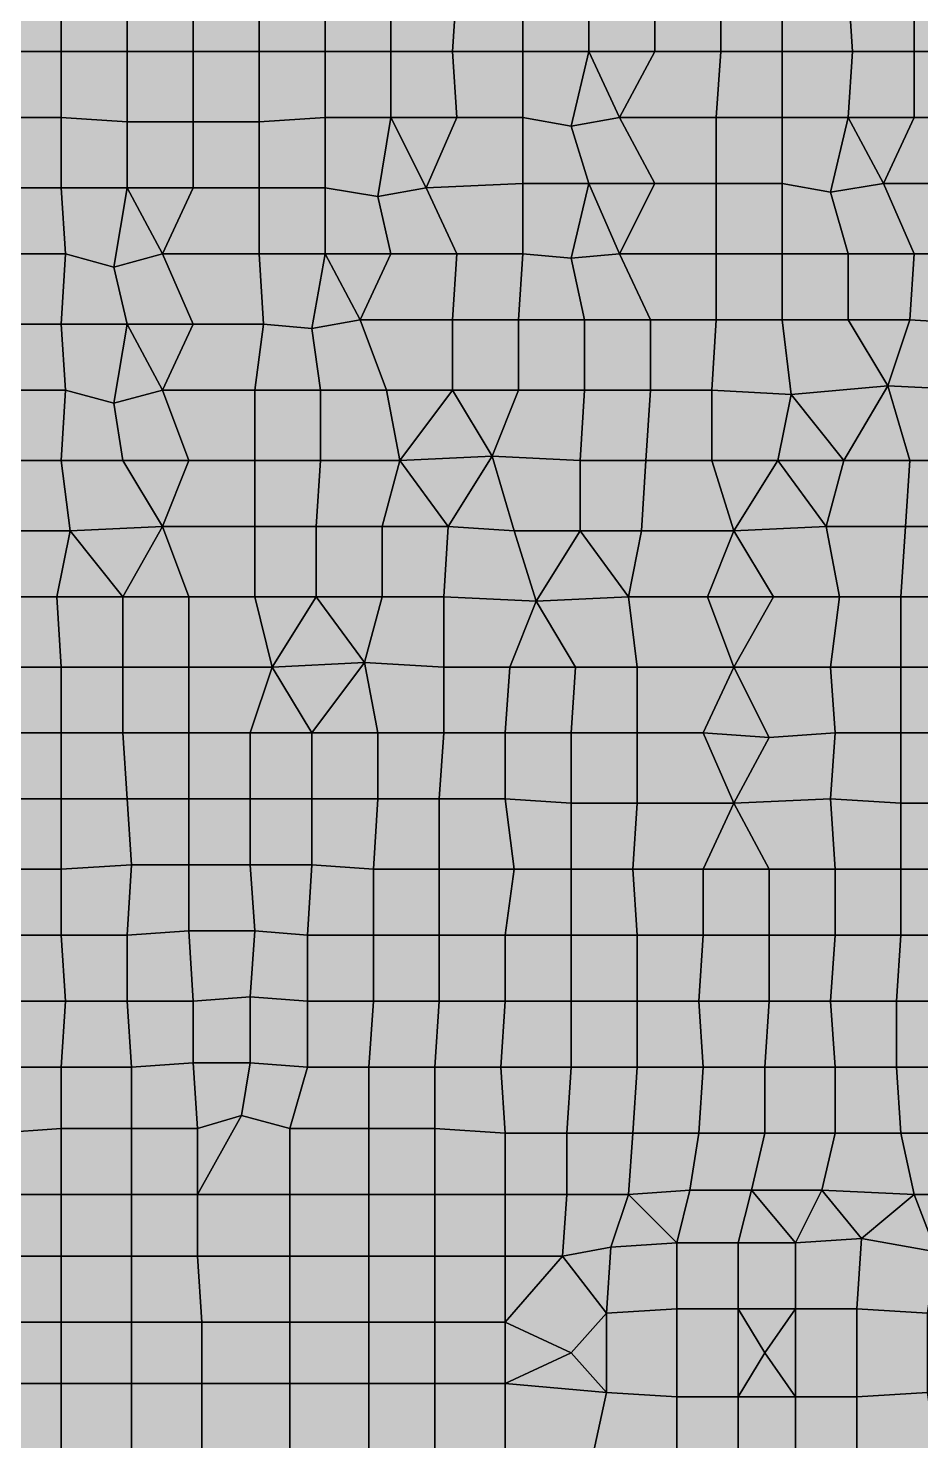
# Model space of a CAD drawing. Header units: metres. Extents: x -7480 to 79269, y -9100 to 45880.
# Drawn here: x 16690 to 20750, y 23960 to 30386 of the extents above; entities that cross this region are included whole.
import ezdxf

# ---------------------------------------------------------------- set-up
doc = ezdxf.new("R2010")
doc.units = ezdxf.units.M
for name, color, linetype in [('COLOR_1', 1, 'Continuous'), ('COLOR_181', 181, 'Continuous'), ('COLOR_3', 3, 'Continuous'), ('COLOR_5', 5, 'Continuous')]:
    doc.layers.add(name, color=color, linetype=linetype)

msp = doc.modelspace()

# ---------------------------------------------------------------- hatches: boundary and pattern name
at = {"layer": 'COLOR_1'}
for points in [[(16840, 25660), (17160, 25660), (17140, 25960), (16860, 25960)], [(18240, 25660), (18540, 25660), (18560, 25960), (18260, 25960)], [(18540, 25660), (18840, 25660), (18860, 25960), (18560, 25960)], [(18840, 25660), (19160, 25660), (19160, 25960), (18860, 25960)], [(19160, 25660), (19460, 25660), (19460, 25960), (19160, 25960)], [(19460, 25660), (19760, 25660), (19740, 25960), (19460, 25960)], [(19740, 25960), (19760, 25660), (20040, 25660), (20060, 25960)], [(20040, 25660), (20360, 25660), (20340, 25960), (20060, 25960)], [(20340, 25960), (20360, 25660), (20640, 25660), (20640, 25960)], [(20640, 25660), (20960, 25660), (20960, 25960), (20640, 25960)], [(18540, 25380), (18860, 25360), (18840, 25660), (18540, 25660)], [(18840, 25660), (18860, 25360), (19140, 25360), (19160, 25660)], [(18540, 25080), (18860, 25080), (18860, 25360), (18540, 25380)], [(18860, 25080), (19140, 25080), (19140, 25360), (18860, 25360)], [(19140, 25080), (19420, 25080), (19440, 25360), (19140, 25360)], [(19420, 25080), (19700, 25100), (19740, 25360), (19440, 25360)], [(19700, 25100), (19980, 25100), (20040, 25360), (19740, 25360)], [(19980, 25100), (20300, 25100), (20360, 25360), (20040, 25360)], [(20300, 25100), (20720, 25080), (20660, 25360), (20360, 25360)], [(20660, 25360), (20720, 25080), (20980, 25080), (20960, 25360)], [(18540, 24800), (18860, 24800), (18860, 25080), (18540, 25080)], [(18860, 24800), (19120, 24800), (19140, 25080), (18860, 25080)], [(19120, 24800), (19340, 24840), (19420, 25080), (19140, 25080)], [(19340, 24840), (19640, 24860), (19420, 25080)], [(19420, 25080), (19640, 24860), (19700, 25100)], [(19640, 24860), (19920, 24860), (19980, 25100), (19700, 25100)], [(19920, 24860), (20180, 24860), (19980, 25100)], [(19980, 25100), (20180, 24860), (20300, 25100)], [(20180, 24860), (20480, 24880), (20300, 25100)], [(20300, 25100), (20480, 24880), (20720, 25080)], [(20480, 24880), (20820, 24820), (20720, 25080)], [(20720, 25080), (20820, 24820), (20980, 25080)], [(19120, 24800), (19320, 24540), (19340, 24840)], [(18540, 24500), (18860, 24500), (18860, 24800), (18540, 24800)], [(18860, 24500), (19120, 24800), (18860, 24800)], [(18860, 24500), (19160, 24360), (19320, 24540), (19120, 24800)], [(18540, 24220), (18860, 24220), (18860, 24500), (18540, 24500)], [(18860, 24220), (19160, 24360), (18860, 24500)], [(19160, 24360), (19320, 24180), (19320, 24540)], [(18860, 24220), (19320, 24180), (19160, 24360)], [(18540, 23920), (18860, 23920), (18860, 24220), (18540, 24220)], [(18860, 23920), (19260, 23900), (19320, 24180), (18860, 24220)]]:
    msp.add_hatch(color=256, dxfattribs=at).paths.add_polyline_path(points)
at = {"layer": 'COLOR_181'}
for points in [[(16540, 30280), (16840, 30280), (16840, 30580), (16540, 30580)], [(16840, 30280), (17140, 30280), (17140, 30580), (16840, 30580)], [(17140, 30280), (17440, 30280), (17440, 30580), (17140, 30580)], [(17440, 30280), (17740, 30280), (17740, 30580), (17440, 30580)], [(17740, 30280), (18040, 30280), (18040, 30580), (17740, 30580)], [(18040, 30280), (18340, 30280), (18340, 30580), (18040, 30580)], [(18340, 30280), (18620, 30280), (18640, 30580), (18340, 30580)], [(18620, 30280), (18940, 30280), (18940, 30580), (18640, 30580)], [(18940, 30280), (19240, 30280), (19240, 30580), (18940, 30580)], [(19240, 30280), (19540, 30280), (19540, 30580), (19240, 30580)], [(19540, 30280), (19840, 30280), (19840, 30580), (19540, 30580)], [(19840, 30280), (20120, 30280), (20120, 30580), (19840, 30580)], [(20120, 30280), (20440, 30280), (20420, 30580), (20120, 30580)], [(20420, 30580), (20440, 30280), (20720, 30280), (20720, 30580)], [(20720, 30280), (21020, 30280), (21020, 30580), (20720, 30580)], [(16400, 29980), (16840, 29980), (16840, 30280), (16540, 30280)], [(16840, 29980), (17140, 29960), (17140, 30280), (16840, 30280)], [(17140, 29960), (17440, 29960), (17440, 30280), (17140, 30280)], [(17440, 29960), (17740, 29960), (17740, 30280), (17440, 30280)], [(17740, 29960), (18040, 29980), (18040, 30280), (17740, 30280)], [(18040, 29980), (18340, 29980), (18340, 30280), (18040, 30280)], [(18340, 29980), (18640, 29980), (18620, 30280), (18340, 30280)], [(18620, 30280), (18640, 29980), (18940, 29980), (18940, 30280)], [(18940, 29980), (19160, 29940), (19240, 30280), (18940, 30280)], [(19160, 29940), (19380, 29980), (19240, 30280)], [(19240, 30280), (19380, 29980), (19540, 30280)], [(19380, 29980), (19820, 29980), (19840, 30280), (19540, 30280)], [(19820, 29980), (20120, 29980), (20120, 30280), (19840, 30280)], [(20120, 29980), (20420, 29980), (20440, 30280), (20120, 30280)], [(20420, 29980), (20720, 29980), (20720, 30280), (20440, 30280)], [(20720, 29980), (21020, 29980), (21020, 30280), (20720, 30280)], [(16400, 29980), (16540, 29660), (16840, 29660), (16840, 29980)], [(16840, 29660), (17140, 29660), (17140, 29960), (16840, 29980)], [(17140, 29660), (17440, 29660), (17440, 29960), (17140, 29960)], [(17440, 29660), (17740, 29660), (17740, 29960), (17440, 29960)], [(17740, 29660), (18040, 29660), (18040, 29980), (17740, 29960)], [(18040, 29660), (18280, 29620), (18340, 29980), (18040, 29980)], [(18280, 29620), (18500, 29660), (18340, 29980)], [(18340, 29980), (18500, 29660), (18640, 29980)], [(18500, 29660), (18940, 29680), (18940, 29980), (18640, 29980)], [(18940, 29680), (19240, 29680), (19160, 29940), (18940, 29980)], [(19160, 29940), (19240, 29680), (19540, 29680), (19380, 29980)], [(19380, 29980), (19540, 29680), (19820, 29680), (19820, 29980)], [(19820, 29680), (20120, 29680), (20120, 29980), (19820, 29980)], [(20120, 29680), (20340, 29640), (20420, 29980), (20120, 29980)], [(20340, 29640), (20580, 29680), (20420, 29980)], [(20420, 29980), (20580, 29680), (20720, 29980)], [(20580, 29680), (21020, 29680), (21020, 29980), (20720, 29980)], [(16540, 29360), (16860, 29360), (16840, 29660), (16540, 29660)], [(16840, 29660), (16860, 29360), (17080, 29300), (17140, 29660)], [(17080, 29300), (17300, 29360), (17140, 29660)], [(17140, 29660), (17300, 29360), (17440, 29660)], [(17300, 29360), (17740, 29360), (17740, 29660), (17440, 29660)], [(17740, 29360), (18040, 29360), (18040, 29660), (17740, 29660)], [(18040, 29360), (18340, 29360), (18280, 29620), (18040, 29660)], [(18280, 29620), (18340, 29360), (18640, 29360), (18500, 29660)], [(18500, 29660), (18640, 29360), (18940, 29360), (18940, 29680)], [(18940, 29360), (19160, 29340), (19240, 29680), (18940, 29680)], [(19160, 29340), (19380, 29360), (19240, 29680)], [(19240, 29680), (19380, 29360), (19540, 29680)], [(19380, 29360), (19820, 29360), (19820, 29680), (19540, 29680)], [(19820, 29360), (20120, 29360), (20120, 29680), (19820, 29680)], [(20120, 29360), (20420, 29360), (20340, 29640), (20120, 29680)], [(20340, 29640), (20420, 29360), (20720, 29360), (20580, 29680)], [(20580, 29680), (20720, 29360), (21020, 29360), (21020, 29680)], [(16540, 29040), (16840, 29040), (16860, 29360), (16540, 29360)], [(16840, 29040), (17140, 29040), (17080, 29300), (16860, 29360)], [(17080, 29300), (17140, 29040), (17440, 29040), (17300, 29360)], [(17300, 29360), (17440, 29040), (17760, 29040), (17740, 29360)], [(17740, 29360), (17760, 29040), (17980, 29020), (18040, 29360)], [(17980, 29020), (18200, 29060), (18040, 29360)], [(18040, 29360), (18200, 29060), (18340, 29360)], [(18200, 29060), (18620, 29060), (18640, 29360), (18340, 29360)], [(18620, 29060), (18920, 29060), (18940, 29360), (18640, 29360)], [(18920, 29060), (19220, 29060), (19160, 29340), (18940, 29360)], [(19160, 29340), (19220, 29060), (19520, 29060), (19380, 29360)], [(19380, 29360), (19520, 29060), (19820, 29060), (19820, 29360)], [(19820, 29060), (20120, 29060), (20120, 29360), (19820, 29360)], [(20120, 29060), (20420, 29060), (20420, 29360), (20120, 29360)], [(20420, 29060), (20700, 29060), (20720, 29360), (20420, 29360)], [(20700, 29060), (21020, 29040), (21020, 29360), (20720, 29360)], [(17980, 29020), (18020, 28740), (18320, 28740), (18200, 29060)], [(18200, 29060), (18320, 28740), (18620, 28740), (18620, 29060)], [(18620, 28740), (18920, 28740), (18920, 29060), (18620, 29060)], [(18920, 28740), (19220, 28740), (19220, 29060), (18920, 29060)], [(19220, 28740), (19520, 28740), (19520, 29060), (19220, 29060)], [(19520, 28740), (19800, 28740), (19820, 29060), (19520, 29060)], [(19800, 28740), (20160, 28720), (20120, 29060), (19820, 29060)], [(20120, 29060), (20160, 28720), (20600, 28760), (20420, 29060)], [(20420, 29060), (20600, 28760), (20700, 29060)], [(20600, 28760), (21000, 28740), (21020, 29040), (20700, 29060)], [(16540, 28740), (16860, 28740), (16840, 29040), (16540, 29040)], [(16840, 29040), (16860, 28740), (17080, 28680), (17140, 29040)], [(17080, 28680), (17300, 28740), (17140, 29040)], [(17140, 29040), (17300, 28740), (17440, 29040)], [(17300, 28740), (17720, 28740), (17760, 29040), (17440, 29040)], [(17720, 28740), (18020, 28740), (17980, 29020), (17760, 29040)], [(16400, 28420), (16840, 28420), (16860, 28740), (16540, 28740)], [(16840, 28420), (17120, 28420), (17080, 28680), (16860, 28740)], [(17080, 28680), (17120, 28420), (17420, 28420), (17300, 28740)], [(17300, 28740), (17420, 28420), (17720, 28420), (17720, 28740)], [(17720, 28420), (18020, 28420), (18020, 28740), (17720, 28740)], [(18020, 28420), (18380, 28420), (18320, 28740), (18020, 28740)], [(18320, 28740), (18380, 28420), (18620, 28740)], [(18380, 28420), (18800, 28440), (18620, 28740)], [(18620, 28740), (18800, 28440), (18920, 28740)], [(18800, 28440), (19200, 28420), (19220, 28740), (18920, 28740)], [(19200, 28420), (19500, 28420), (19520, 28740), (19220, 28740)], [(19500, 28420), (19800, 28420), (19800, 28740), (19520, 28740)], [(19800, 28420), (20100, 28420), (20160, 28720), (19800, 28740)], [(20160, 28720), (20400, 28420), (20600, 28760)], [(20400, 28420), (20700, 28420), (20600, 28760)], [(20600, 28760), (20700, 28420), (21080, 28420), (21000, 28740)], [(20100, 28420), (20400, 28420), (20160, 28720)], [(16400, 28420), (16540, 28100), (16880, 28100), (16840, 28420)], [(16840, 28420), (16880, 28100), (17300, 28120), (17120, 28420)], [(17120, 28420), (17300, 28120), (17420, 28420)], [(17300, 28120), (17720, 28120), (17720, 28420), (17420, 28420)], [(17720, 28120), (18000, 28120), (18020, 28420), (17720, 28420)], [(18000, 28120), (18300, 28120), (18380, 28420), (18020, 28420)], [(18300, 28120), (18600, 28120), (18380, 28420)], [(18380, 28420), (18600, 28120), (18800, 28440)], [(18600, 28120), (18900, 28100), (18800, 28440)], [(18800, 28440), (18900, 28100), (19200, 28100), (19200, 28420)], [(19200, 28100), (19480, 28100), (19500, 28420), (19200, 28420)], [(19480, 28100), (19900, 28100), (19800, 28420), (19500, 28420)], [(19800, 28420), (19900, 28100), (20100, 28420)], [(19900, 28100), (20320, 28120), (20100, 28420)], [(20100, 28420), (20320, 28120), (20400, 28420)], [(20320, 28120), (20680, 28120), (20700, 28420), (20400, 28420)], [(20680, 28120), (20980, 28120), (21080, 28420), (20700, 28420)], [(16540, 27800), (16820, 27800), (16880, 28100), (16540, 28100)], [(16820, 27800), (17120, 27800), (16880, 28100)], [(16880, 28100), (17120, 27800), (17300, 28120)], [(17120, 27800), (17420, 27800), (17300, 28120)], [(17300, 28120), (17420, 27800), (17720, 27800), (17720, 28120)], [(17720, 27800), (18000, 27800), (18000, 28120), (17720, 28120)], [(18000, 27800), (18300, 27800), (18300, 28120), (18000, 28120)], [(18300, 27800), (18580, 27800), (18600, 28120), (18300, 28120)], [(18580, 27800), (19000, 27780), (18900, 28100), (18600, 28120)], [(18900, 28100), (19000, 27780), (19200, 28100)], [(19000, 27780), (19420, 27800), (19200, 28100)], [(19200, 28100), (19420, 27800), (19480, 28100)], [(19420, 27800), (19780, 27800), (19900, 28100), (19480, 28100)], [(19780, 27800), (20080, 27800), (19900, 28100)], [(19900, 28100), (20080, 27800), (20380, 27800), (20320, 28120)], [(20320, 28120), (20380, 27800), (20660, 27800), (20680, 28120)], [(20660, 27800), (21100, 27800), (20980, 28120), (20680, 28120)], [(16540, 27480), (16840, 27480), (16820, 27800), (16540, 27800)], [(16820, 27800), (16840, 27480), (17120, 27480), (17120, 27800)], [(17120, 27480), (17420, 27480), (17420, 27800), (17120, 27800)], [(17420, 27480), (17800, 27480), (17720, 27800), (17420, 27800)], [(17720, 27800), (17800, 27480), (18000, 27800)], [(17800, 27480), (18220, 27500), (18000, 27800)], [(18000, 27800), (18220, 27500), (18300, 27800)], [(18220, 27500), (18580, 27480), (18580, 27800), (18300, 27800)], [(18580, 27480), (18880, 27480), (19000, 27780), (18580, 27800)], [(18880, 27480), (19180, 27480), (19000, 27780)], [(19000, 27780), (19180, 27480), (19460, 27480), (19420, 27800)], [(19420, 27800), (19460, 27480), (19900, 27480), (19780, 27800)], [(19780, 27800), (19900, 27480), (20080, 27800)], [(19900, 27480), (20340, 27480), (20380, 27800), (20080, 27800)], [(20340, 27480), (20660, 27480), (20660, 27800), (20380, 27800)], [(20660, 27480), (20960, 27480), (21100, 27800), (20660, 27800)], [(16540, 27180), (16840, 27180), (16840, 27480), (16540, 27480)], [(16840, 27180), (17120, 27180), (17120, 27480), (16840, 27480)], [(17120, 27180), (17420, 27180), (17420, 27480), (17120, 27480)], [(17420, 27180), (17700, 27180), (17800, 27480), (17420, 27480)], [(17700, 27180), (17980, 27180), (17800, 27480)], [(17800, 27480), (17980, 27180), (18220, 27500)], [(17980, 27180), (18280, 27180), (18220, 27500)], [(18220, 27500), (18280, 27180), (18580, 27180), (18580, 27480)], [(18580, 27180), (18860, 27180), (18880, 27480), (18580, 27480)], [(18860, 27180), (19160, 27180), (19180, 27480), (18880, 27480)], [(19160, 27180), (19460, 27180), (19460, 27480), (19180, 27480)], [(19460, 27180), (19760, 27180), (19900, 27480), (19460, 27480)], [(19760, 27180), (20060, 27160), (19900, 27480)], [(19900, 27480), (20060, 27160), (20360, 27180), (20340, 27480)], [(20340, 27480), (20360, 27180), (20660, 27180), (20660, 27480)], [(20660, 27180), (20960, 27180), (20960, 27480), (20660, 27480)], [(16540, 26880), (16840, 26880), (16840, 27180), (16540, 27180)], [(16840, 26880), (17140, 26880), (17120, 27180), (16840, 27180)], [(17120, 27180), (17140, 26880), (17420, 26880), (17420, 27180)], [(17420, 26880), (17700, 26880), (17700, 27180), (17420, 27180)], [(17700, 26880), (17980, 26880), (17980, 27180), (17700, 27180)], [(17980, 26880), (18280, 26880), (18280, 27180), (17980, 27180)], [(18280, 26880), (18560, 26880), (18580, 27180), (18280, 27180)], [(18560, 26880), (18860, 26880), (18860, 27180), (18580, 27180)], [(18860, 26880), (19160, 26860), (19160, 27180), (18860, 27180)], [(19160, 26860), (19460, 26860), (19460, 27180), (19160, 27180)], [(19460, 26860), (19900, 26860), (19760, 27180), (19460, 27180)], [(19760, 27180), (19900, 26860), (20060, 27160)], [(19900, 26860), (20340, 26880), (20360, 27180), (20060, 27160)], [(20340, 26880), (20660, 26860), (20660, 27180), (20360, 27180)], [(20660, 26860), (20960, 26860), (20960, 27180), (20660, 27180)], [(16540, 26560), (16840, 26560), (16840, 26880), (16540, 26880)], [(16840, 26560), (17160, 26580), (17140, 26880), (16840, 26880)], [(17140, 26880), (17160, 26580), (17420, 26580), (17420, 26880)], [(17420, 26580), (17700, 26580), (17700, 26880), (17420, 26880)], [(17700, 26580), (17980, 26580), (17980, 26880), (17700, 26880)], [(17980, 26580), (18260, 26560), (18280, 26880), (17980, 26880)], [(18260, 26560), (18560, 26560), (18560, 26880), (18280, 26880)], [(18560, 26560), (18900, 26560), (18860, 26880), (18560, 26880)], [(18860, 26880), (18900, 26560), (19160, 26560), (19160, 26860)], [(19900, 26860), (20060, 26560), (20360, 26560), (20340, 26880)], [(20340, 26880), (20360, 26560), (20660, 26560), (20660, 26860)], [(19160, 26560), (19440, 26560), (19460, 26860), (19160, 26860)], [(19440, 26560), (19760, 26560), (19900, 26860), (19460, 26860)], [(19760, 26560), (20060, 26560), (19900, 26860)], [(20660, 26560), (20960, 26560), (20960, 26860), (20660, 26860)], [(16540, 26260), (16840, 26260), (16840, 26560), (16540, 26560)], [(16840, 26260), (17140, 26260), (17160, 26580), (16840, 26560)], [(17140, 26260), (17420, 26280), (17420, 26580), (17160, 26580)], [(17420, 26280), (17720, 26280), (17700, 26580), (17420, 26580)], [(17700, 26580), (17720, 26280), (17960, 26260), (17980, 26580)], [(17960, 26260), (18260, 26260), (18260, 26560), (17980, 26580)], [(18260, 26260), (18560, 26260), (18560, 26560), (18260, 26560)], [(18560, 26260), (18860, 26260), (18900, 26560), (18560, 26560)], [(18860, 26260), (19160, 26260), (19160, 26560), (18900, 26560)], [(19160, 26260), (19460, 26260), (19440, 26560), (19160, 26560)], [(19440, 26560), (19460, 26260), (19760, 26260), (19760, 26560)], [(19760, 26260), (20060, 26260), (20060, 26560), (19760, 26560)], [(20060, 26260), (20360, 26260), (20360, 26560), (20060, 26560)], [(20360, 26260), (20660, 26260), (20660, 26560), (20360, 26560)], [(20660, 26260), (20960, 26260), (20960, 26560), (20660, 26560)], [(16540, 25960), (16860, 25960), (16840, 26260), (16540, 26260)], [(16840, 26260), (16860, 25960), (17140, 25960), (17140, 26260)], [(17140, 25960), (17440, 25960), (17420, 26280), (17140, 26260)], [(17420, 26280), (17440, 25960), (17700, 25980), (17720, 26280)], [(17700, 25980), (17960, 25960), (17960, 26260), (17720, 26280)], [(17960, 25960), (18260, 25960), (18260, 26260), (17960, 26260)], [(18260, 25960), (18560, 25960), (18560, 26260), (18260, 26260)], [(18560, 25960), (18860, 25960), (18860, 26260), (18560, 26260)], [(18860, 25960), (19160, 25960), (19160, 26260), (18860, 26260)], [(19160, 25960), (19460, 25960), (19460, 26260), (19160, 26260)], [(19460, 25960), (19740, 25960), (19760, 26260), (19460, 26260)], [(19740, 25960), (20060, 25960), (20060, 26260), (19760, 26260)], [(20060, 25960), (20340, 25960), (20360, 26260), (20060, 26260)], [(20340, 25960), (20640, 25960), (20660, 26260), (20360, 26260)], [(20640, 25960), (20960, 25960), (20960, 26260), (20660, 26260)], [(17440, 25680), (17700, 25680), (17700, 25980), (17440, 25960)], [(17700, 25680), (17960, 25660), (17960, 25960), (17700, 25980)], [(17140, 25960), (17160, 25660), (17440, 25680), (17440, 25960)], [(17960, 25660), (18240, 25660), (18260, 25960), (17960, 25960)], [(16840, 25380), (17160, 25380), (17160, 25660), (16840, 25660)], [(17160, 25380), (17460, 25380), (17440, 25680), (17160, 25660)], [(17440, 25680), (17460, 25380), (17660, 25440), (17700, 25680)], [(17660, 25440), (17880, 25380), (17960, 25660), (17700, 25680)], [(17880, 25380), (18240, 25380), (18240, 25660), (17960, 25660)], [(18240, 25380), (18540, 25380), (18540, 25660), (18240, 25660)], [(19140, 25360), (19440, 25360), (19460, 25660), (19160, 25660)], [(19440, 25360), (19740, 25360), (19760, 25660), (19460, 25660)], [(19740, 25360), (20040, 25360), (20040, 25660), (19760, 25660)], [(20040, 25360), (20360, 25360), (20360, 25660), (20040, 25660)], [(20360, 25360), (20660, 25360), (20640, 25660), (20360, 25660)], [(20640, 25660), (20660, 25360), (20960, 25360), (20960, 25660)], [(17460, 25080), (17660, 25440), (17460, 25380)], [(17460, 25080), (17880, 25080), (17880, 25380), (17660, 25440)], [(16840, 25080), (17160, 25080), (17160, 25380), (16840, 25380)], [(17160, 25080), (17460, 25080), (17460, 25380), (17160, 25380)], [(17880, 25080), (18240, 25080), (18240, 25380), (17880, 25380)], [(18240, 25080), (18540, 25080), (18540, 25380), (18240, 25380)], [(16840, 24800), (17160, 24800), (17160, 25080), (16840, 25080)], [(17160, 24800), (17460, 24800), (17460, 25080), (17160, 25080)], [(17460, 24800), (17880, 24800), (17880, 25080), (17460, 25080)], [(17880, 24800), (18240, 24800), (18240, 25080), (17880, 25080)], [(18240, 24800), (18540, 24800), (18540, 25080), (18240, 25080)], [(16840, 24500), (17160, 24500), (17160, 24800), (16840, 24800)], [(17160, 24500), (17480, 24500), (17460, 24800), (17160, 24800)], [(17460, 24800), (17480, 24500), (17880, 24500), (17880, 24800)], [(17880, 24500), (18240, 24500), (18240, 24800), (17880, 24800)], [(18240, 24500), (18540, 24500), (18540, 24800), (18240, 24800)], [(19320, 24180), (19640, 24160), (19640, 24560), (19320, 24540)], [(19640, 24160), (19920, 24160), (19920, 24560), (19640, 24560)], [(19920, 24160), (20040, 24360), (19920, 24560)], [(19920, 24560), (20040, 24360), (20180, 24560)], [(20040, 24360), (20180, 24160), (20180, 24560)], [(20180, 24160), (20460, 24160), (20460, 24560), (20180, 24560)], [(20460, 24160), (20780, 24180), (20780, 24540), (20460, 24560)], [(16840, 24220), (17160, 24220), (17160, 24500), (16840, 24500)], [(17160, 24220), (17480, 24220), (17480, 24500), (17160, 24500)], [(17480, 24220), (17880, 24220), (17880, 24500), (17480, 24500)], [(17880, 24220), (18240, 24220), (18240, 24500), (17880, 24500)], [(18240, 24220), (18540, 24220), (18540, 24500), (18240, 24500)], [(19920, 24160), (20180, 24160), (20040, 24360)], [(16840, 23920), (17160, 23920), (17160, 24220), (16840, 24220)], [(17160, 23920), (17480, 23920), (17480, 24220), (17160, 24220)], [(17480, 23920), (17880, 23920), (17880, 24220), (17480, 24220)], [(17880, 23920), (18240, 23920), (18240, 24220), (17880, 24220)], [(18240, 23920), (18540, 23920), (18540, 24220), (18240, 24220)]]:
    msp.add_hatch(color=256, dxfattribs=at).paths.add_polyline_path(points)
at = {"layer": 'COLOR_3'}
for points in [[(16540, 25660), (16840, 25660), (16860, 25960), (16540, 25960)], [(16540, 25360), (16840, 25380), (16840, 25660), (16540, 25660)], [(16540, 25360), (16560, 25080), (16840, 25080), (16840, 25380)], [(16540, 24800), (16840, 24800), (16840, 25080), (16560, 25080)], [(19320, 24540), (19640, 24560), (19640, 24860), (19340, 24840)], [(19260, 23900), (19640, 23860), (19640, 24160), (19320, 24180)], [(20460, 23860), (20820, 23900), (20780, 24180), (20460, 24160)], [(19640, 23860), (19920, 23860), (19920, 24160), (19640, 24160)], [(19920, 23860), (20180, 23860), (20180, 24160), (19920, 24160)]]:
    msp.add_hatch(color=256, dxfattribs=at).paths.add_polyline_path(points)
at = {"layer": 'COLOR_5'}
for points in [[(20180, 24560), (20460, 24560), (20480, 24880), (20180, 24860)], [(20460, 24560), (20780, 24540), (20820, 24820), (20480, 24880)], [(19640, 24560), (19920, 24560), (19920, 24860), (19640, 24860)], [(19920, 24560), (20180, 24560), (20180, 24860), (19920, 24860)], [(16520, 24500), (16840, 24500), (16840, 24800), (16540, 24800)], [(16520, 24220), (16840, 24220), (16840, 24500), (16520, 24500)], [(16520, 24220), (16540, 23920), (16840, 23920), (16840, 24220)], [(20180, 23860), (20460, 23860), (20460, 24160), (20180, 24160)]]:
    msp.add_hatch(color=256, dxfattribs=at).paths.add_polyline_path(points)

# ---------------------------------------------------------------- linework, layer by layer
at = {"layer": 'COLOR_1'}
for points in [[(16840, 25660), (17160, 25660), (17140, 25960), (16860, 25960)], [(18240, 25660), (18540, 25660), (18560, 25960), (18260, 25960)], [(18540, 25660), (18840, 25660), (18860, 25960), (18560, 25960)], [(18840, 25660), (19160, 25660), (19160, 25960), (18860, 25960)], [(19160, 25660), (19460, 25660), (19460, 25960), (19160, 25960)], [(19460, 25660), (19760, 25660), (19740, 25960), (19460, 25960)], [(19740, 25960), (19760, 25660), (20040, 25660), (20060, 25960)], [(20040, 25660), (20360, 25660), (20340, 25960), (20060, 25960)], [(20340, 25960), (20360, 25660), (20640, 25660), (20640, 25960)], [(20640, 25660), (20960, 25660), (20960, 25960), (20640, 25960)], [(18540, 25380), (18860, 25360), (18840, 25660), (18540, 25660)], [(18840, 25660), (18860, 25360), (19140, 25360), (19160, 25660)], [(18540, 25080), (18860, 25080), (18860, 25360), (18540, 25380)], [(18860, 25080), (19140, 25080), (19140, 25360), (18860, 25360)], [(19140, 25080), (19420, 25080), (19440, 25360), (19140, 25360)], [(19420, 25080), (19700, 25100), (19740, 25360), (19440, 25360)], [(19700, 25100), (19980, 25100), (20040, 25360), (19740, 25360)], [(19980, 25100), (20300, 25100), (20360, 25360), (20040, 25360)], [(20300, 25100), (20720, 25080), (20660, 25360), (20360, 25360)], [(20660, 25360), (20720, 25080), (20980, 25080), (20960, 25360)], [(18540, 24800), (18860, 24800), (18860, 25080), (18540, 25080)], [(18860, 24800), (19120, 24800), (19140, 25080), (18860, 25080)], [(19120, 24800), (19340, 24840), (19420, 25080), (19140, 25080)], [(19340, 24840), (19640, 24860), (19420, 25080)], [(19420, 25080), (19640, 24860), (19700, 25100)], [(19640, 24860), (19920, 24860), (19980, 25100), (19700, 25100)], [(19920, 24860), (20180, 24860), (19980, 25100)], [(19980, 25100), (20180, 24860), (20300, 25100)], [(20180, 24860), (20480, 24880), (20300, 25100)], [(20300, 25100), (20480, 24880), (20720, 25080)], [(20480, 24880), (20820, 24820), (20720, 25080)], [(20720, 25080), (20820, 24820), (20980, 25080)], [(19120, 24800), (19320, 24540), (19340, 24840)], [(18540, 24500), (18860, 24500), (18860, 24800), (18540, 24800)], [(18860, 24500), (19120, 24800), (18860, 24800)], [(18860, 24500), (19160, 24360), (19320, 24540), (19120, 24800)], [(18540, 24220), (18860, 24220), (18860, 24500), (18540, 24500)], [(18860, 24220), (19160, 24360), (18860, 24500)], [(19160, 24360), (19320, 24180), (19320, 24540)], [(18860, 24220), (19320, 24180), (19160, 24360)], [(18540, 23920), (18860, 23920), (18860, 24220), (18540, 24220)], [(18860, 23920), (19260, 23900), (19320, 24180), (18860, 24220)]]:
    msp.add_lwpolyline(points, close=True, dxfattribs=at)
at = {"layer": 'COLOR_181'}
for points in [[(16540, 30280), (16840, 30280), (16840, 30580), (16540, 30580)], [(16840, 30280), (17140, 30280), (17140, 30580), (16840, 30580)], [(17140, 30280), (17440, 30280), (17440, 30580), (17140, 30580)], [(17440, 30280), (17740, 30280), (17740, 30580), (17440, 30580)], [(17740, 30280), (18040, 30280), (18040, 30580), (17740, 30580)], [(18040, 30280), (18340, 30280), (18340, 30580), (18040, 30580)], [(18340, 30280), (18620, 30280), (18640, 30580), (18340, 30580)], [(18620, 30280), (18940, 30280), (18940, 30580), (18640, 30580)], [(18940, 30280), (19240, 30280), (19240, 30580), (18940, 30580)], [(19240, 30280), (19540, 30280), (19540, 30580), (19240, 30580)], [(19540, 30280), (19840, 30280), (19840, 30580), (19540, 30580)], [(19840, 30280), (20120, 30280), (20120, 30580), (19840, 30580)], [(20120, 30280), (20440, 30280), (20420, 30580), (20120, 30580)], [(20420, 30580), (20440, 30280), (20720, 30280), (20720, 30580)], [(20720, 30280), (21020, 30280), (21020, 30580), (20720, 30580)], [(16400, 29980), (16840, 29980), (16840, 30280), (16540, 30280)], [(16840, 29980), (17140, 29960), (17140, 30280), (16840, 30280)], [(17140, 29960), (17440, 29960), (17440, 30280), (17140, 30280)], [(17440, 29960), (17740, 29960), (17740, 30280), (17440, 30280)], [(17740, 29960), (18040, 29980), (18040, 30280), (17740, 30280)], [(18040, 29980), (18340, 29980), (18340, 30280), (18040, 30280)], [(18340, 29980), (18640, 29980), (18620, 30280), (18340, 30280)], [(18620, 30280), (18640, 29980), (18940, 29980), (18940, 30280)], [(18940, 29980), (19160, 29940), (19240, 30280), (18940, 30280)], [(19160, 29940), (19380, 29980), (19240, 30280)], [(19240, 30280), (19380, 29980), (19540, 30280)], [(19380, 29980), (19820, 29980), (19840, 30280), (19540, 30280)], [(19820, 29980), (20120, 29980), (20120, 30280), (19840, 30280)], [(20120, 29980), (20420, 29980), (20440, 30280), (20120, 30280)], [(20420, 29980), (20720, 29980), (20720, 30280), (20440, 30280)], [(20720, 29980), (21020, 29980), (21020, 30280), (20720, 30280)], [(16400, 29980), (16540, 29660), (16840, 29660), (16840, 29980)], [(16840, 29660), (17140, 29660), (17140, 29960), (16840, 29980)], [(17140, 29660), (17440, 29660), (17440, 29960), (17140, 29960)], [(17440, 29660), (17740, 29660), (17740, 29960), (17440, 29960)], [(17740, 29660), (18040, 29660), (18040, 29980), (17740, 29960)], [(18040, 29660), (18280, 29620), (18340, 29980), (18040, 29980)], [(18280, 29620), (18500, 29660), (18340, 29980)], [(18340, 29980), (18500, 29660), (18640, 29980)], [(18500, 29660), (18940, 29680), (18940, 29980), (18640, 29980)], [(18940, 29680), (19240, 29680), (19160, 29940), (18940, 29980)], [(19160, 29940), (19240, 29680), (19540, 29680), (19380, 29980)], [(19380, 29980), (19540, 29680), (19820, 29680), (19820, 29980)], [(19820, 29680), (20120, 29680), (20120, 29980), (19820, 29980)], [(20120, 29680), (20340, 29640), (20420, 29980), (20120, 29980)], [(20340, 29640), (20580, 29680), (20420, 29980)], [(20420, 29980), (20580, 29680), (20720, 29980)], [(20580, 29680), (21020, 29680), (21020, 29980), (20720, 29980)], [(16540, 29360), (16860, 29360), (16840, 29660), (16540, 29660)], [(16840, 29660), (16860, 29360), (17080, 29300), (17140, 29660)], [(17080, 29300), (17300, 29360), (17140, 29660)], [(17140, 29660), (17300, 29360), (17440, 29660)], [(17300, 29360), (17740, 29360), (17740, 29660), (17440, 29660)], [(17740, 29360), (18040, 29360), (18040, 29660), (17740, 29660)], [(18040, 29360), (18340, 29360), (18280, 29620), (18040, 29660)], [(18280, 29620), (18340, 29360), (18640, 29360), (18500, 29660)], [(18500, 29660), (18640, 29360), (18940, 29360), (18940, 29680)], [(18940, 29360), (19160, 29340), (19240, 29680), (18940, 29680)], [(19160, 29340), (19380, 29360), (19240, 29680)], [(19240, 29680), (19380, 29360), (19540, 29680)], [(19380, 29360), (19820, 29360), (19820, 29680), (19540, 29680)], [(19820, 29360), (20120, 29360), (20120, 29680), (19820, 29680)], [(20120, 29360), (20420, 29360), (20340, 29640), (20120, 29680)], [(20340, 29640), (20420, 29360), (20720, 29360), (20580, 29680)], [(20580, 29680), (20720, 29360), (21020, 29360), (21020, 29680)], [(16540, 29040), (16840, 29040), (16860, 29360), (16540, 29360)], [(16840, 29040), (17140, 29040), (17080, 29300), (16860, 29360)], [(17080, 29300), (17140, 29040), (17440, 29040), (17300, 29360)], [(17300, 29360), (17440, 29040), (17760, 29040), (17740, 29360)], [(17740, 29360), (17760, 29040), (17980, 29020), (18040, 29360)], [(17980, 29020), (18200, 29060), (18040, 29360)], [(18040, 29360), (18200, 29060), (18340, 29360)], [(18200, 29060), (18620, 29060), (18640, 29360), (18340, 29360)], [(18620, 29060), (18920, 29060), (18940, 29360), (18640, 29360)], [(18920, 29060), (19220, 29060), (19160, 29340), (18940, 29360)], [(19160, 29340), (19220, 29060), (19520, 29060), (19380, 29360)], [(19380, 29360), (19520, 29060), (19820, 29060), (19820, 29360)], [(19820, 29060), (20120, 29060), (20120, 29360), (19820, 29360)], [(20120, 29060), (20420, 29060), (20420, 29360), (20120, 29360)], [(20420, 29060), (20700, 29060), (20720, 29360), (20420, 29360)], [(20700, 29060), (21020, 29040), (21020, 29360), (20720, 29360)], [(17980, 29020), (18020, 28740), (18320, 28740), (18200, 29060)], [(18200, 29060), (18320, 28740), (18620, 28740), (18620, 29060)], [(18620, 28740), (18920, 28740), (18920, 29060), (18620, 29060)], [(18920, 28740), (19220, 28740), (19220, 29060), (18920, 29060)], [(19220, 28740), (19520, 28740), (19520, 29060), (19220, 29060)], [(19520, 28740), (19800, 28740), (19820, 29060), (19520, 29060)], [(19800, 28740), (20160, 28720), (20120, 29060), (19820, 29060)], [(20120, 29060), (20160, 28720), (20600, 28760), (20420, 29060)], [(20420, 29060), (20600, 28760), (20700, 29060)], [(20600, 28760), (21000, 28740), (21020, 29040), (20700, 29060)], [(16540, 28740), (16860, 28740), (16840, 29040), (16540, 29040)], [(16840, 29040), (16860, 28740), (17080, 28680), (17140, 29040)], [(17080, 28680), (17300, 28740), (17140, 29040)], [(17140, 29040), (17300, 28740), (17440, 29040)], [(17300, 28740), (17720, 28740), (17760, 29040), (17440, 29040)], [(17720, 28740), (18020, 28740), (17980, 29020), (17760, 29040)], [(16400, 28420), (16840, 28420), (16860, 28740), (16540, 28740)], [(16840, 28420), (17120, 28420), (17080, 28680), (16860, 28740)], [(17080, 28680), (17120, 28420), (17420, 28420), (17300, 28740)], [(17300, 28740), (17420, 28420), (17720, 28420), (17720, 28740)], [(17720, 28420), (18020, 28420), (18020, 28740), (17720, 28740)], [(18020, 28420), (18380, 28420), (18320, 28740), (18020, 28740)], [(18320, 28740), (18380, 28420), (18620, 28740)], [(18380, 28420), (18800, 28440), (18620, 28740)], [(18620, 28740), (18800, 28440), (18920, 28740)], [(18800, 28440), (19200, 28420), (19220, 28740), (18920, 28740)], [(19200, 28420), (19500, 28420), (19520, 28740), (19220, 28740)], [(19500, 28420), (19800, 28420), (19800, 28740), (19520, 28740)], [(19800, 28420), (20100, 28420), (20160, 28720), (19800, 28740)], [(20160, 28720), (20400, 28420), (20600, 28760)], [(20400, 28420), (20700, 28420), (20600, 28760)], [(20600, 28760), (20700, 28420), (21080, 28420), (21000, 28740)], [(20100, 28420), (20400, 28420), (20160, 28720)], [(16400, 28420), (16540, 28100), (16880, 28100), (16840, 28420)], [(16840, 28420), (16880, 28100), (17300, 28120), (17120, 28420)], [(17120, 28420), (17300, 28120), (17420, 28420)], [(17300, 28120), (17720, 28120), (17720, 28420), (17420, 28420)], [(17720, 28120), (18000, 28120), (18020, 28420), (17720, 28420)], [(18000, 28120), (18300, 28120), (18380, 28420), (18020, 28420)], [(18300, 28120), (18600, 28120), (18380, 28420)], [(18380, 28420), (18600, 28120), (18800, 28440)], [(18600, 28120), (18900, 28100), (18800, 28440)], [(18800, 28440), (18900, 28100), (19200, 28100), (19200, 28420)], [(19200, 28100), (19480, 28100), (19500, 28420), (19200, 28420)], [(19480, 28100), (19900, 28100), (19800, 28420), (19500, 28420)], [(19800, 28420), (19900, 28100), (20100, 28420)], [(19900, 28100), (20320, 28120), (20100, 28420)], [(20100, 28420), (20320, 28120), (20400, 28420)], [(20320, 28120), (20680, 28120), (20700, 28420), (20400, 28420)], [(20680, 28120), (20980, 28120), (21080, 28420), (20700, 28420)], [(16540, 27800), (16820, 27800), (16880, 28100), (16540, 28100)], [(16820, 27800), (17120, 27800), (16880, 28100)], [(16880, 28100), (17120, 27800), (17300, 28120)], [(17120, 27800), (17420, 27800), (17300, 28120)], [(17300, 28120), (17420, 27800), (17720, 27800), (17720, 28120)], [(17720, 27800), (18000, 27800), (18000, 28120), (17720, 28120)], [(18000, 27800), (18300, 27800), (18300, 28120), (18000, 28120)], [(18300, 27800), (18580, 27800), (18600, 28120), (18300, 28120)], [(18580, 27800), (19000, 27780), (18900, 28100), (18600, 28120)], [(18900, 28100), (19000, 27780), (19200, 28100)], [(19000, 27780), (19420, 27800), (19200, 28100)], [(19200, 28100), (19420, 27800), (19480, 28100)], [(19420, 27800), (19780, 27800), (19900, 28100), (19480, 28100)], [(19780, 27800), (20080, 27800), (19900, 28100)], [(19900, 28100), (20080, 27800), (20380, 27800), (20320, 28120)], [(20320, 28120), (20380, 27800), (20660, 27800), (20680, 28120)], [(20660, 27800), (21100, 27800), (20980, 28120), (20680, 28120)], [(16540, 27480), (16840, 27480), (16820, 27800), (16540, 27800)], [(16820, 27800), (16840, 27480), (17120, 27480), (17120, 27800)], [(17120, 27480), (17420, 27480), (17420, 27800), (17120, 27800)], [(17420, 27480), (17800, 27480), (17720, 27800), (17420, 27800)], [(17720, 27800), (17800, 27480), (18000, 27800)], [(17800, 27480), (18220, 27500), (18000, 27800)], [(18000, 27800), (18220, 27500), (18300, 27800)], [(18220, 27500), (18580, 27480), (18580, 27800), (18300, 27800)], [(18580, 27480), (18880, 27480), (19000, 27780), (18580, 27800)], [(18880, 27480), (19180, 27480), (19000, 27780)], [(19000, 27780), (19180, 27480), (19460, 27480), (19420, 27800)], [(19420, 27800), (19460, 27480), (19900, 27480), (19780, 27800)], [(19780, 27800), (19900, 27480), (20080, 27800)], [(19900, 27480), (20340, 27480), (20380, 27800), (20080, 27800)], [(20340, 27480), (20660, 27480), (20660, 27800), (20380, 27800)], [(20660, 27480), (20960, 27480), (21100, 27800), (20660, 27800)], [(16540, 27180), (16840, 27180), (16840, 27480), (16540, 27480)], [(16840, 27180), (17120, 27180), (17120, 27480), (16840, 27480)], [(17120, 27180), (17420, 27180), (17420, 27480), (17120, 27480)], [(17420, 27180), (17700, 27180), (17800, 27480), (17420, 27480)], [(17700, 27180), (17980, 27180), (17800, 27480)], [(17800, 27480), (17980, 27180), (18220, 27500)], [(17980, 27180), (18280, 27180), (18220, 27500)], [(18220, 27500), (18280, 27180), (18580, 27180), (18580, 27480)], [(18580, 27180), (18860, 27180), (18880, 27480), (18580, 27480)], [(18860, 27180), (19160, 27180), (19180, 27480), (18880, 27480)], [(19160, 27180), (19460, 27180), (19460, 27480), (19180, 27480)], [(19460, 27180), (19760, 27180), (19900, 27480), (19460, 27480)], [(19760, 27180), (20060, 27160), (19900, 27480)], [(19900, 27480), (20060, 27160), (20360, 27180), (20340, 27480)], [(20340, 27480), (20360, 27180), (20660, 27180), (20660, 27480)], [(20660, 27180), (20960, 27180), (20960, 27480), (20660, 27480)], [(16540, 26880), (16840, 26880), (16840, 27180), (16540, 27180)], [(16840, 26880), (17140, 26880), (17120, 27180), (16840, 27180)], [(17120, 27180), (17140, 26880), (17420, 26880), (17420, 27180)], [(17420, 26880), (17700, 26880), (17700, 27180), (17420, 27180)], [(17700, 26880), (17980, 26880), (17980, 27180), (17700, 27180)], [(17980, 26880), (18280, 26880), (18280, 27180), (17980, 27180)], [(18280, 26880), (18560, 26880), (18580, 27180), (18280, 27180)], [(18560, 26880), (18860, 26880), (18860, 27180), (18580, 27180)], [(18860, 26880), (19160, 26860), (19160, 27180), (18860, 27180)], [(19160, 26860), (19460, 26860), (19460, 27180), (19160, 27180)], [(19460, 26860), (19900, 26860), (19760, 27180), (19460, 27180)], [(19760, 27180), (19900, 26860), (20060, 27160)], [(19900, 26860), (20340, 26880), (20360, 27180), (20060, 27160)], [(20340, 26880), (20660, 26860), (20660, 27180), (20360, 27180)], [(20660, 26860), (20960, 26860), (20960, 27180), (20660, 27180)], [(16540, 26560), (16840, 26560), (16840, 26880), (16540, 26880)], [(16840, 26560), (17160, 26580), (17140, 26880), (16840, 26880)], [(17140, 26880), (17160, 26580), (17420, 26580), (17420, 26880)], [(17420, 26580), (17700, 26580), (17700, 26880), (17420, 26880)], [(17700, 26580), (17980, 26580), (17980, 26880), (17700, 26880)], [(17980, 26580), (18260, 26560), (18280, 26880), (17980, 26880)], [(18260, 26560), (18560, 26560), (18560, 26880), (18280, 26880)], [(18560, 26560), (18900, 26560), (18860, 26880), (18560, 26880)], [(18860, 26880), (18900, 26560), (19160, 26560), (19160, 26860)], [(19900, 26860), (20060, 26560), (20360, 26560), (20340, 26880)], [(20340, 26880), (20360, 26560), (20660, 26560), (20660, 26860)], [(19160, 26560), (19440, 26560), (19460, 26860), (19160, 26860)], [(19440, 26560), (19760, 26560), (19900, 26860), (19460, 26860)], [(19760, 26560), (20060, 26560), (19900, 26860)], [(20660, 26560), (20960, 26560), (20960, 26860), (20660, 26860)], [(16540, 26260), (16840, 26260), (16840, 26560), (16540, 26560)], [(16840, 26260), (17140, 26260), (17160, 26580), (16840, 26560)], [(17140, 26260), (17420, 26280), (17420, 26580), (17160, 26580)], [(17420, 26280), (17720, 26280), (17700, 26580), (17420, 26580)], [(17700, 26580), (17720, 26280), (17960, 26260), (17980, 26580)], [(17960, 26260), (18260, 26260), (18260, 26560), (17980, 26580)], [(18260, 26260), (18560, 26260), (18560, 26560), (18260, 26560)], [(18560, 26260), (18860, 26260), (18900, 26560), (18560, 26560)], [(18860, 26260), (19160, 26260), (19160, 26560), (18900, 26560)], [(19160, 26260), (19460, 26260), (19440, 26560), (19160, 26560)], [(19440, 26560), (19460, 26260), (19760, 26260), (19760, 26560)], [(19760, 26260), (20060, 26260), (20060, 26560), (19760, 26560)], [(20060, 26260), (20360, 26260), (20360, 26560), (20060, 26560)], [(20360, 26260), (20660, 26260), (20660, 26560), (20360, 26560)], [(20660, 26260), (20960, 26260), (20960, 26560), (20660, 26560)], [(16540, 25960), (16860, 25960), (16840, 26260), (16540, 26260)], [(16840, 26260), (16860, 25960), (17140, 25960), (17140, 26260)], [(17140, 25960), (17440, 25960), (17420, 26280), (17140, 26260)], [(17420, 26280), (17440, 25960), (17700, 25980), (17720, 26280)], [(17700, 25980), (17960, 25960), (17960, 26260), (17720, 26280)], [(17960, 25960), (18260, 25960), (18260, 26260), (17960, 26260)], [(18260, 25960), (18560, 25960), (18560, 26260), (18260, 26260)], [(18560, 25960), (18860, 25960), (18860, 26260), (18560, 26260)], [(18860, 25960), (19160, 25960), (19160, 26260), (18860, 26260)], [(19160, 25960), (19460, 25960), (19460, 26260), (19160, 26260)], [(19460, 25960), (19740, 25960), (19760, 26260), (19460, 26260)], [(19740, 25960), (20060, 25960), (20060, 26260), (19760, 26260)], [(20060, 25960), (20340, 25960), (20360, 26260), (20060, 26260)], [(20340, 25960), (20640, 25960), (20660, 26260), (20360, 26260)], [(20640, 25960), (20960, 25960), (20960, 26260), (20660, 26260)], [(17440, 25680), (17700, 25680), (17700, 25980), (17440, 25960)], [(17700, 25680), (17960, 25660), (17960, 25960), (17700, 25980)], [(17140, 25960), (17160, 25660), (17440, 25680), (17440, 25960)], [(17960, 25660), (18240, 25660), (18260, 25960), (17960, 25960)], [(16840, 25380), (17160, 25380), (17160, 25660), (16840, 25660)], [(17160, 25380), (17460, 25380), (17440, 25680), (17160, 25660)], [(17440, 25680), (17460, 25380), (17660, 25440), (17700, 25680)], [(17660, 25440), (17880, 25380), (17960, 25660), (17700, 25680)], [(17880, 25380), (18240, 25380), (18240, 25660), (17960, 25660)], [(18240, 25380), (18540, 25380), (18540, 25660), (18240, 25660)], [(19140, 25360), (19440, 25360), (19460, 25660), (19160, 25660)], [(19440, 25360), (19740, 25360), (19760, 25660), (19460, 25660)], [(19740, 25360), (20040, 25360), (20040, 25660), (19760, 25660)], [(20040, 25360), (20360, 25360), (20360, 25660), (20040, 25660)], [(20360, 25360), (20660, 25360), (20640, 25660), (20360, 25660)], [(20640, 25660), (20660, 25360), (20960, 25360), (20960, 25660)], [(17460, 25080), (17660, 25440), (17460, 25380)], [(17460, 25080), (17880, 25080), (17880, 25380), (17660, 25440)], [(16840, 25080), (17160, 25080), (17160, 25380), (16840, 25380)], [(17160, 25080), (17460, 25080), (17460, 25380), (17160, 25380)], [(17880, 25080), (18240, 25080), (18240, 25380), (17880, 25380)], [(18240, 25080), (18540, 25080), (18540, 25380), (18240, 25380)], [(16840, 24800), (17160, 24800), (17160, 25080), (16840, 25080)], [(17160, 24800), (17460, 24800), (17460, 25080), (17160, 25080)], [(17460, 24800), (17880, 24800), (17880, 25080), (17460, 25080)], [(17880, 24800), (18240, 24800), (18240, 25080), (17880, 25080)], [(18240, 24800), (18540, 24800), (18540, 25080), (18240, 25080)], [(16840, 24500), (17160, 24500), (17160, 24800), (16840, 24800)], [(17160, 24500), (17480, 24500), (17460, 24800), (17160, 24800)], [(17460, 24800), (17480, 24500), (17880, 24500), (17880, 24800)], [(17880, 24500), (18240, 24500), (18240, 24800), (17880, 24800)], [(18240, 24500), (18540, 24500), (18540, 24800), (18240, 24800)], [(19320, 24180), (19640, 24160), (19640, 24560), (19320, 24540)], [(19640, 24160), (19920, 24160), (19920, 24560), (19640, 24560)], [(19920, 24160), (20040, 24360), (19920, 24560)], [(19920, 24560), (20040, 24360), (20180, 24560)], [(20040, 24360), (20180, 24160), (20180, 24560)], [(20180, 24160), (20460, 24160), (20460, 24560), (20180, 24560)], [(20460, 24160), (20780, 24180), (20780, 24540), (20460, 24560)], [(16840, 24220), (17160, 24220), (17160, 24500), (16840, 24500)], [(17160, 24220), (17480, 24220), (17480, 24500), (17160, 24500)], [(17480, 24220), (17880, 24220), (17880, 24500), (17480, 24500)], [(17880, 24220), (18240, 24220), (18240, 24500), (17880, 24500)], [(18240, 24220), (18540, 24220), (18540, 24500), (18240, 24500)], [(19920, 24160), (20180, 24160), (20040, 24360)], [(16840, 23920), (17160, 23920), (17160, 24220), (16840, 24220)], [(17160, 23920), (17480, 23920), (17480, 24220), (17160, 24220)], [(17480, 23920), (17880, 23920), (17880, 24220), (17480, 24220)], [(17880, 23920), (18240, 23920), (18240, 24220), (17880, 24220)], [(18240, 23920), (18540, 23920), (18540, 24220), (18240, 24220)]]:
    msp.add_lwpolyline(points, close=True, dxfattribs=at)
at = {"layer": 'COLOR_3'}
for points in [[(16540, 25660), (16840, 25660), (16860, 25960), (16540, 25960)], [(16540, 25360), (16840, 25380), (16840, 25660), (16540, 25660)], [(16540, 25360), (16560, 25080), (16840, 25080), (16840, 25380)], [(16540, 24800), (16840, 24800), (16840, 25080), (16560, 25080)], [(19320, 24540), (19640, 24560), (19640, 24860), (19340, 24840)], [(19260, 23900), (19640, 23860), (19640, 24160), (19320, 24180)], [(20460, 23860), (20820, 23900), (20780, 24180), (20460, 24160)], [(19640, 23860), (19920, 23860), (19920, 24160), (19640, 24160)], [(19920, 23860), (20180, 23860), (20180, 24160), (19920, 24160)]]:
    msp.add_lwpolyline(points, close=True, dxfattribs=at)
at = {"layer": 'COLOR_5'}
for points in [[(20180, 24560), (20460, 24560), (20480, 24880), (20180, 24860)], [(20460, 24560), (20780, 24540), (20820, 24820), (20480, 24880)], [(19640, 24560), (19920, 24560), (19920, 24860), (19640, 24860)], [(19920, 24560), (20180, 24560), (20180, 24860), (19920, 24860)], [(16520, 24500), (16840, 24500), (16840, 24800), (16540, 24800)], [(16520, 24220), (16840, 24220), (16840, 24500), (16520, 24500)], [(16520, 24220), (16540, 23920), (16840, 23920), (16840, 24220)], [(20180, 23860), (20460, 23860), (20460, 24160), (20180, 24160)]]:
    msp.add_lwpolyline(points, close=True, dxfattribs=at)

doc.saveas('drawing.dxf')
